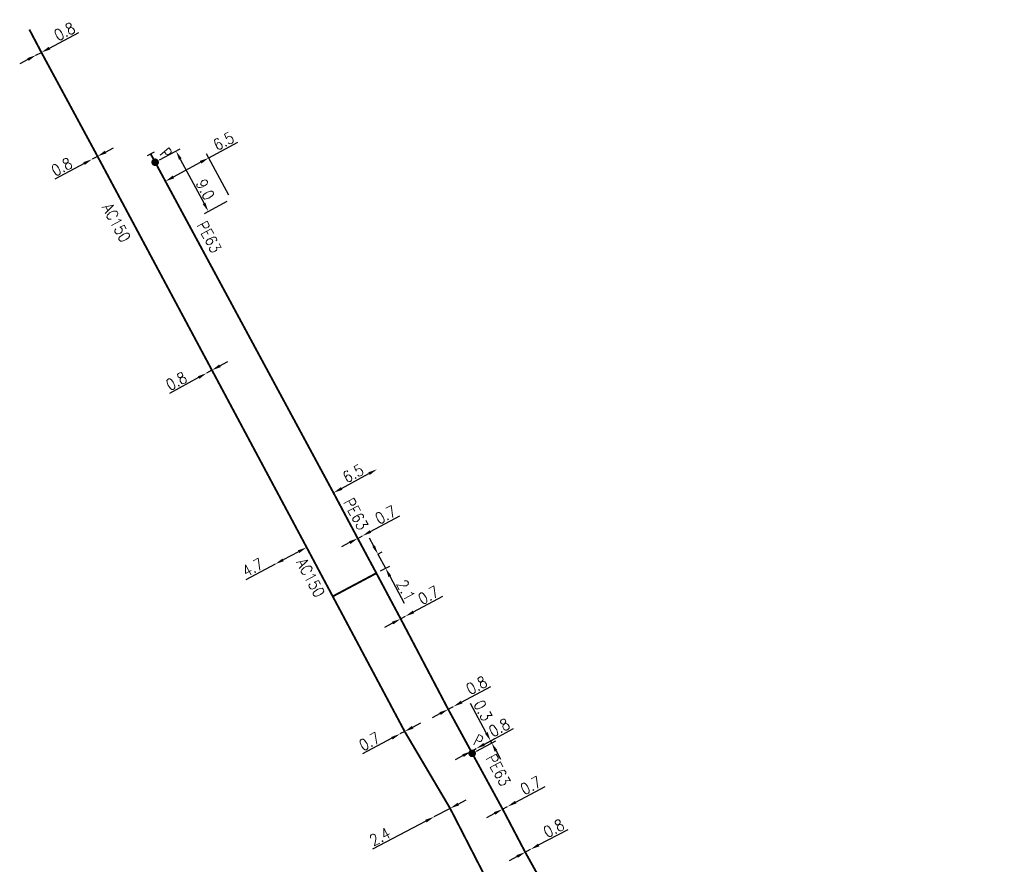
# Model space of a CAD drawing. Header units: millimetres. Extents: x 150998 to 151977, y 126997 to 128005.
# Drawn here: x 150998.8 to 151129.1, y 127392.6 to 127503.7 of the extents above; entities that cross this region are included whole.
import ezdxf
from ezdxf.enums import TextEntityAlignment as Align

# ---------------------------------------------------------------- set-up
doc = ezdxf.new("R2010")
doc.units = ezdxf.units.MM
doc.header["$PDMODE"] = 34
doc.linetypes.add('L_100_AP', pattern=[14, 10, -1.5, 1, -1.5])
doc.linetypes.add('L_100_PE', pattern=[14, 10, -1.5, 1, -1.5])
doc.layers.get('0').update_dxf_attribs({"linetype": 'CONTINUOUS'})
doc.layers.get('DEFPOINTS').update_dxf_attribs({"linetype": 'CONTINUOUS'})
for name, color, linetype in [('L_140', 3, 'CONTINUOUS'), ('L_300', 7, 'CONTINUOUS'), ('L_340', 7, 'CONTINUOUS')]:
    doc.layers.add(name, color=color, linetype=linetype)
doc.styles.add('G_ROMANS', font='ROMANS.SHX', dxfattribs={"width": 0.75})
doc.styles.get("Standard").update_dxf_attribs({"font": 'romans.shx', "width": 0.85})
doc.dimstyles.get("Standard").update_dxf_attribs({"dimtxt": 1.5, "dimasz": 1.2, "dimexe": 0.625, "dimexo": 0.625, "dimgap": 0.25, "dimtad": 1, "dimdec": 1, "dimzin": 0, "dimdsep": 46, "dimtxsty": 'Standard', "dimcen": -0.5, "dimadec": 0, "dimazin": 0, "dimtfac": 1, "dimtdec": 1, "dimtmove": 0, "dimatfit": 3, "dimfxl": 0, "dimtolj": 1, "dimtzin": 0, "dimarcsym": 0})

# ---------------------------------------------------------------- blocks, each defined once
blk = doc.blocks.new('*D355')
at = {"layer": 'DEFPOINTS', "color": 0, "linetype": 'Continuous', "transparency": 16777216}
for p in [(151065.15, 127394.33), (151065.85, 127394.71), (151065.85, 127394.71)]:
    blk.add_point(p, dxfattribs=at)
at = {"layer": 'L_140', "color": 0, "linetype": 'Continuous', "lineweight": -2, "transparency": 16777216}
for p, q in [((151066.91, 127395.28), (151070.77, 127397.33)), ((151065.15, 127394.33), (151065.85, 127394.71)), ((151064.09, 127393.77), (151063.03, 127393.2))]:
    blk.add_line(p, q, dxfattribs=at)
at = {"layer": 'L_140', "color": 0, "linetype": 'Continuous', "transparency": 16777216}
for points in [[(151063.99, 127393.94), (151064.18, 127393.59), (151065.15, 127394.33)], [(151066.82, 127395.45), (151067, 127395.1), (151065.85, 127394.71)]]:
    blk.add_solid(points, dxfattribs=at)
at = {"layer": 'L_140', "color": 0, "linetype": 'Continuous', "transparency": 16777216, "insert": (151068.9, 127397.47), "char_height": 1.5, "attachment_point": 5, "rotation": 28.0959}
blk.add_mtext('\\A1;0.8', dxfattribs=at)
blk = doc.blocks.new('*D356')
at = {"layer": 'DEFPOINTS', "color": 0, "linetype": 'Continuous', "transparency": 16777216}
for p in [(151062.18, 127399.99), (151062.84, 127400.34), (151062.84, 127400.34)]:
    blk.add_point(p, dxfattribs=at)
at = {"layer": 'L_140', "color": 0, "linetype": 'Continuous', "lineweight": -2, "transparency": 16777216}
for p, q in [((151063.9, 127400.91), (151067.76, 127402.97)), ((151062.18, 127399.99), (151062.84, 127400.34)), ((151061.12, 127399.43), (151060.07, 127398.86))]:
    blk.add_line(p, q, dxfattribs=at)
at = {"layer": 'L_140', "color": 0, "linetype": 'Continuous', "transparency": 16777216}
for points in [[(151063.81, 127401.09), (151064, 127400.73), (151062.84, 127400.34)], [(151061.03, 127399.6), (151061.22, 127399.25), (151062.18, 127399.99)]]:
    blk.add_solid(points, dxfattribs=at)
at = {"layer": 'L_140', "color": 0, "linetype": 'Continuous', "transparency": 16777216, "insert": (151065.89, 127403.1), "char_height": 1.5, "attachment_point": 5, "rotation": 28.0959}
blk.add_mtext('\\A1;0.7', dxfattribs=at)
blk = doc.blocks.new('*D357')
at = {"layer": 'DEFPOINTS', "color": 0, "linetype": 'Continuous', "transparency": 16777216}
for p in [(151060.6, 127408.95), (151058.18, 127407.32), (151058.7, 127407.94)]:
    blk.add_point(p, dxfattribs=at)
at = {"layer": 'L_300', "color": 0, "linetype": 'Continuous', "lineweight": -2, "transparency": 16777216}
for p, q in [((151060.03, 127410.01), (151057.97, 127413.87)), ((151058.74, 127407.62), (151061.29, 127408.98)), ((151059.25, 127408.23), (151061.15, 127409.25)), ((151060.74, 127408.69), (151060.6, 127408.95)), ((151061.31, 127407.63), (151061.88, 127406.57))]:
    blk.add_line(p, q, dxfattribs=at)
at = {"layer": 'L_300', "color": 0, "linetype": 'Continuous', "transparency": 16777216}
for points in [[(151060.21, 127410.11), (151059.86, 127409.92), (151060.6, 127408.95)], [(151061.49, 127407.73), (151061.13, 127407.54), (151060.74, 127408.69)]]:
    blk.add_solid(points, dxfattribs=at)
at = {"layer": 'L_300', "color": 0, "linetype": 'Continuous', "transparency": 16777216, "insert": (151059.6, 127412.94), "char_height": 1.5, "attachment_point": 5, "rotation": 298.1692}
blk.add_mtext('\\A1;0.3', dxfattribs=at)
blk = doc.blocks.new('*D358')
at = {"layer": 'DEFPOINTS', "color": 0, "linetype": 'Continuous', "transparency": 16777216}
for p in [(151058.04, 127407.58), (151058.7, 127407.94), (151058.7, 127407.94)]:
    blk.add_point(p, dxfattribs=at)
at = {"layer": 'L_140', "color": 0, "linetype": 'Continuous', "lineweight": -2, "transparency": 16777216}
for p, q in [((151059.76, 127408.5), (151063.61, 127410.57)), ((151058.04, 127407.58), (151058.7, 127407.94)), ((151056.98, 127407.02), (151055.93, 127406.45))]:
    blk.add_line(p, q, dxfattribs=at)
at = {"layer": 'L_140', "color": 0, "linetype": 'Continuous', "transparency": 16777216}
for points in [[(151059.67, 127408.68), (151059.85, 127408.33), (151058.7, 127407.94)], [(151056.89, 127407.19), (151057.08, 127406.84), (151058.04, 127407.58)]]:
    blk.add_solid(points, dxfattribs=at)
at = {"layer": 'L_140', "color": 0, "linetype": 'Continuous', "transparency": 16777216, "insert": (151061.74, 127410.7), "char_height": 1.5, "attachment_point": 5, "rotation": 28.1692}
blk.add_mtext('\\A1;0.8', dxfattribs=at)
blk = doc.blocks.new('*D359')
at = {"layer": 'DEFPOINTS', "color": 0, "linetype": 'Continuous', "transparency": 16777216}
for p in [(151055.03, 127413.1), (151055.73, 127413.48), (151055.73, 127413.48)]:
    blk.add_point(p, dxfattribs=at)
at = {"layer": 'L_140', "color": 0, "linetype": 'Continuous', "lineweight": -2, "transparency": 16777216}
for p, q in [((151056.79, 127414.05), (151060.64, 127416.11)), ((151053.97, 127412.54), (151052.91, 127411.97)), ((151055.03, 127413.1), (151055.73, 127413.48))]:
    blk.add_line(p, q, dxfattribs=at)
at = {"layer": 'L_140', "color": 0, "linetype": 'Continuous', "transparency": 16777216}
for points in [[(151056.7, 127414.23), (151056.89, 127413.87), (151055.73, 127413.48)], [(151053.88, 127412.71), (151054.06, 127412.36), (151055.03, 127413.1)]]:
    blk.add_solid(points, dxfattribs=at)
at = {"layer": 'L_140', "color": 0, "linetype": 'Continuous', "transparency": 16777216, "insert": (151058.77, 127416.25), "char_height": 1.5, "attachment_point": 5, "rotation": 28.1692}
blk.add_mtext('\\A1;0.8', dxfattribs=at)
blk = doc.blocks.new('*D360')
at = {"layer": 'DEFPOINTS', "color": 0, "linetype": 'Continuous', "transparency": 16777216}
for p in [(151048.78, 127424.99), (151049.4, 127425.32), (151049.4, 127425.32)]:
    blk.add_point(p, dxfattribs=at)
at = {"layer": 'L_140', "color": 0, "linetype": 'Continuous', "lineweight": -2, "transparency": 16777216}
for p, q in [((151050.46, 127425.89), (151054.32, 127427.95)), ((151047.73, 127424.43), (151046.67, 127423.86)), ((151048.78, 127424.99), (151049.4, 127425.32))]:
    blk.add_line(p, q, dxfattribs=at)
at = {"layer": 'L_140', "color": 0, "linetype": 'Continuous', "transparency": 16777216}
for points in [[(151050.37, 127426.06), (151050.55, 127425.71), (151049.4, 127425.32)], [(151047.63, 127424.6), (151047.82, 127424.25), (151048.78, 127424.99)]]:
    blk.add_solid(points, dxfattribs=at)
at = {"layer": 'L_140', "color": 0, "linetype": 'Continuous', "transparency": 16777216, "insert": (151052.45, 127428.08), "char_height": 1.5, "attachment_point": 5, "rotation": 28.0969}
blk.add_mtext('\\A1;0.7', dxfattribs=at)
blk = doc.blocks.new('*D361')
at = {"layer": 'DEFPOINTS', "color": 0, "linetype": 'Continuous', "transparency": 16777216}
for p in [(151045.8, 127433.48), (151045.22, 127433.16), (151045.59, 127430.98)]:
    blk.add_point(p, dxfattribs=at)
at = {"layer": 'L_140', "color": 0, "linetype": 'Continuous', "lineweight": -2, "transparency": 16777216}
for p, q in [((151045.24, 127434.54), (151044.67, 127435.59)), ((151045.77, 127433.46), (151046.36, 127433.77)), ((151045.8, 127433.48), (151046.8, 127431.63)), ((151046.14, 127431.28), (151047.35, 127431.92)), ((151047.36, 127430.57), (151049.25, 127427.04))]:
    blk.add_line(p, q, dxfattribs=at)
at = {"layer": 'L_140', "color": 0, "linetype": 'Continuous', "transparency": 16777216}
for points in [[(151045.41, 127434.63), (151045.06, 127434.44), (151045.8, 127433.48)], [(151047.54, 127430.66), (151047.19, 127430.47), (151046.8, 127431.63)]]:
    blk.add_solid(points, dxfattribs=at)
at = {"layer": 'L_140', "color": 0, "linetype": 'Continuous', "transparency": 16777216, "insert": (151049.47, 127428.74), "char_height": 1.5, "attachment_point": 5, "rotation": 298.1605}
blk.add_mtext('\\A1;2.1', dxfattribs=at)
blk = doc.blocks.new('*D362')
at = {"layer": 'DEFPOINTS', "color": 0, "linetype": 'Continuous', "transparency": 16777216}
for p in [(151045.68, 127444.63), (151045.68, 127444.63), (151039.96, 127441.53)]:
    blk.add_point(p, dxfattribs=at)
at = {"layer": 'L_140', "color": 0, "linetype": 'Continuous', "lineweight": -2, "transparency": 16777216}
blk.add_line((151041.02, 127442.11), (151044.62, 127444.06), dxfattribs=at)
at = {"layer": 'L_140', "color": 0, "linetype": 'Continuous', "transparency": 16777216}
for points in [[(151044.53, 127444.23), (151044.72, 127443.88), (151045.68, 127444.63)], [(151040.92, 127442.28), (151041.11, 127441.93), (151039.96, 127441.53)]]:
    blk.add_solid(points, dxfattribs=at)
at = {"layer": 'L_140', "color": 0, "linetype": 'Continuous', "transparency": 16777216, "insert": (151042.54, 127444.07), "char_height": 1.5, "attachment_point": 5, "rotation": 28.4197}
blk.add_mtext('\\A1;6.5', dxfattribs=at)
blk = doc.blocks.new('*D363')
at = {"layer": 'DEFPOINTS', "color": 0, "linetype": 'Continuous', "transparency": 16777216}
for p in [(151055.28, 127400.09), (151053.16, 127398.97), (151053.16, 127398.97)]:
    blk.add_point(p, dxfattribs=at)
at = {"layer": 'L_140', "color": 0, "linetype": 'Continuous', "lineweight": -2, "transparency": 16777216}
for p, q in [((151056.35, 127400.64), (151057.41, 127401.2)), ((151055.28, 127400.09), (151053.16, 127398.97)), ((151052.1, 127398.41), (151045.1, 127394.74))]:
    blk.add_line(p, q, dxfattribs=at)
at = {"layer": 'L_140', "color": 0, "linetype": 'Continuous', "transparency": 16777216}
for points in [[(151056.25, 127400.82), (151056.44, 127400.47), (151055.28, 127400.09)], [(151052, 127398.59), (151052.19, 127398.24), (151053.16, 127398.97)]]:
    blk.add_solid(points, dxfattribs=at)
at = {"layer": 'L_140', "color": 0, "linetype": 'Continuous', "transparency": 16777216, "insert": (151046.07, 127396.38), "char_height": 1.5, "attachment_point": 5, "rotation": 27.7006}
blk.add_mtext('\\A1;2.4', dxfattribs=at)
blk = doc.blocks.new('*D364')
at = {"layer": 'DEFPOINTS', "color": 0, "linetype": 'Continuous', "transparency": 16777216}
for p in [(151049.31, 127410.19), (151048.69, 127409.86), (151048.69, 127409.86)]:
    blk.add_point(p, dxfattribs=at)
at = {"layer": 'L_140', "color": 0, "linetype": 'Continuous', "lineweight": -2, "transparency": 16777216}
for p, q in [((151050.37, 127410.75), (151051.43, 127411.31)), ((151049.31, 127410.19), (151048.69, 127409.86)), ((151047.63, 127409.3), (151043.77, 127407.25))]:
    blk.add_line(p, q, dxfattribs=at)
at = {"layer": 'L_140', "color": 0, "linetype": 'Continuous', "transparency": 16777216}
for points in [[(151050.27, 127410.93), (151050.46, 127410.57), (151049.31, 127410.19)], [(151047.54, 127409.47), (151047.72, 127409.12), (151048.69, 127409.86)]]:
    blk.add_solid(points, dxfattribs=at)
at = {"layer": 'L_140', "color": 0, "linetype": 'Continuous', "transparency": 16777216, "insert": (151044.7, 127408.87), "char_height": 1.5, "attachment_point": 5, "rotation": 27.9834}
blk.add_mtext('\\A1;0.7', dxfattribs=at)
blk = doc.blocks.new('*D365')
at = {"layer": 'DEFPOINTS', "color": 0, "linetype": 'Continuous', "transparency": 16777216}
for p in [(151036.43, 127434.37), (151032.28, 127432.16), (151032.28, 127432.16)]:
    blk.add_point(p, dxfattribs=at)
at = {"layer": 'L_140', "color": 0, "linetype": 'Continuous', "lineweight": -2, "transparency": 16777216}
for p, q in [((151035.37, 127433.8), (151033.34, 127432.72)), ((151032.28, 127432.16), (151028.42, 127430.11))]:
    blk.add_line(p, q, dxfattribs=at)
at = {"layer": 'L_140', "color": 0, "linetype": 'Continuous', "transparency": 16777216}
for points in [[(151035.28, 127433.98), (151035.46, 127433.63), (151036.43, 127434.37)], [(151033.25, 127432.9), (151033.43, 127432.55), (151032.28, 127432.16)]]:
    blk.add_solid(points, dxfattribs=at)
at = {"layer": 'L_140', "color": 0, "linetype": 'Continuous', "transparency": 16777216, "insert": (151029.35, 127431.73), "char_height": 1.5, "attachment_point": 5, "rotation": 28.0048}
blk.add_mtext('\\A1;4.7', dxfattribs=at)
blk = doc.blocks.new('*D366')
at = {"layer": 'DEFPOINTS', "color": 0, "linetype": 'Continuous', "transparency": 16777216}
for p in [(151023.29, 127457.25), (151023.29, 127457.25), (151023.99, 127457.64)]:
    blk.add_point(p, dxfattribs=at)
at = {"layer": 'L_140', "color": 0, "linetype": 'Continuous', "lineweight": -2, "transparency": 16777216}
for p, q in [((151025.04, 127458.22), (151026.09, 127458.8)), ((151023.99, 127457.64), (151023.29, 127457.25)), ((151022.24, 127456.67), (151018.41, 127454.56))]:
    blk.add_line(p, q, dxfattribs=at)
at = {"layer": 'L_140', "color": 0, "linetype": 'Continuous', "transparency": 16777216}
for points in [[(151024.94, 127458.39), (151025.14, 127458.04), (151023.99, 127457.64)], [(151022.14, 127456.85), (151022.33, 127456.5), (151023.29, 127457.25)]]:
    blk.add_solid(points, dxfattribs=at)
at = {"layer": 'L_140', "color": 0, "linetype": 'Continuous', "transparency": 16777216, "insert": (151019.32, 127456.2), "char_height": 1.5, "attachment_point": 5, "rotation": 28.8612}
blk.add_mtext('\\A1;0.8', dxfattribs=at)
blk = doc.blocks.new('*D367')
at = {"layer": 'DEFPOINTS', "color": 0, "linetype": 'Continuous', "transparency": 16777216}
for p in [(151008.96, 127485.73), (151008.25, 127485.35), (151008.25, 127485.35)]:
    blk.add_point(p, dxfattribs=at)
at = {"layer": 'L_140', "color": 0, "linetype": 'Continuous', "lineweight": -2, "transparency": 16777216}
for p, q in [((151010.01, 127486.29), (151011.07, 127486.86)), ((151008.96, 127485.73), (151008.25, 127485.35)), ((151008.66, 127486.28), (151008.66, 127486.28)), ((151007.19, 127484.78), (151003.34, 127482.72))]:
    blk.add_line(p, q, dxfattribs=at)
at = {"layer": 'L_140', "color": 0, "linetype": 'Continuous', "transparency": 16777216}
for points in [[(151009.92, 127486.47), (151010.11, 127486.12), (151008.96, 127485.73)], [(151007.1, 127484.96), (151007.29, 127484.61), (151008.25, 127485.35)]]:
    blk.add_solid(points, dxfattribs=at)
at = {"layer": 'L_140', "color": 0, "linetype": 'Continuous', "transparency": 16777216, "insert": (151004.26, 127484.35), "char_height": 1.5, "attachment_point": 5, "rotation": 28.1457}
blk.add_mtext('\\A1;0.8', dxfattribs=at)
blk = doc.blocks.new('*D368')
at = {"layer": 'DEFPOINTS', "color": 0, "linetype": 'Continuous', "transparency": 16777216}
for p in [(151000.87, 127499.01), (151000.87, 127499.01), (151001.58, 127499.38)]:
    blk.add_point(p, dxfattribs=at)
at = {"layer": 'L_140', "color": 0, "linetype": 'Continuous', "lineweight": -2, "transparency": 16777216}
for p, q in [((151002.64, 127499.94), (151006.51, 127501.98)), ((151000.87, 127499.01), (151001.58, 127499.38)), ((150999.81, 127498.45), (150998.75, 127497.89))]:
    blk.add_line(p, q, dxfattribs=at)
at = {"layer": 'L_140', "color": 0, "linetype": 'Continuous', "transparency": 16777216}
for points in [[(151002.55, 127500.12), (151002.74, 127499.76), (151001.58, 127499.38)], [(150999.72, 127498.63), (150999.91, 127498.27), (151000.87, 127499.01)]]:
    blk.add_solid(points, dxfattribs=at)
at = {"layer": 'L_140', "color": 0, "linetype": 'Continuous', "transparency": 16777216, "insert": (151004.64, 127502.12), "char_height": 1.5, "attachment_point": 5, "rotation": 27.7825}
blk.add_mtext('\\A1;0.8', dxfattribs=at)
blk = doc.blocks.new('L_340_07')
at = {"color": 0, "linetype": 'Continuous', "const_width": 0.25, "flags": 128}
blk.add_lwpolyline([(0, 0), (1.25, 0)], dxfattribs=at)
at = {"color": 0, "linetype": 'Continuous', "flags": 128}
blk.add_lwpolyline([(1.25, -0.5), (1.25, 0.5)], dxfattribs=at)
at = {"color": 0, "linetype": 'Continuous', "style": 'G_ROMANS', "width": 0.75, "flags": 3}
for tag, p in [('DEF_LEG', (0.72, -3.47)), ('DEF_COUP', (0.72, -5.97)), ('DEF_TYPE', (0.72, -8.47))]:
    blk.add_attdef(tag, text='', height=1.2, dxfattribs=at).set_placement(p, align=Align.MIDDLE)
blk = doc.blocks.new('*D374')
at = {"layer": 'DEFPOINTS', "color": 0, "linetype": 'Continuous', "transparency": 16777216}
for p in [(151016.53, 127484.95), (151023.56, 127485.52), (151026.49, 127480.08)]:
    blk.add_point(p, dxfattribs=at)
at = {"layer": 'L_300', "color": 0, "linetype": 'Continuous', "lineweight": -2, "transparency": 16777216}
for p, q in [((151023.56, 127485.52), (151027.38, 127487.58)), ((151026.19, 127480.63), (151023.26, 127486.07)), ((151016.83, 127484.4), (151018.17, 127481.91)), ((151018.93, 127483.03), (151022.5, 127484.95))]:
    blk.add_line(p, q, dxfattribs=at)
at = {"layer": 'L_300', "color": 0, "linetype": 'Continuous', "transparency": 16777216}
for points in [[(151022.4, 127485.13), (151022.59, 127484.77), (151023.56, 127485.52)], [(151018.84, 127483.2), (151019.03, 127482.85), (151017.88, 127482.46)]]:
    blk.add_solid(points, dxfattribs=at)
at = {"layer": 'L_300', "color": 0, "linetype": 'Continuous', "transparency": 16777216, "insert": (151025.53, 127487.72), "char_height": 1.5, "attachment_point": 5, "rotation": 28.3538}
blk.add_mtext('\\A1;6.5', dxfattribs=at)
blk = doc.blocks.new('L_300_12')
at = {"color": 0, "linetype": 'Continuous', "const_width": 0.497, "flags": 128}
blk.add_lwpolyline([(-0.25, 0, 1), (0.25, 0, 1)], format="xyb", close=True, dxfattribs=at)
at = {"color": 0, "linetype": 'Continuous', "style": 'G_ROMANS', "width": 0.75}
blk.add_text('P', height=1.5, dxfattribs=at).set_placement((0, 1.85), align=Align.MIDDLE)
at = {"color": 0, "linetype": 'Continuous', "style": 'G_ROMANS', "width": 0.75, "flags": 3}
for tag, p in [('DEF_LEG', (0, -5)), ('DEF_COUP', (0, -7.5)), ('DEF_TYPE', (0, -10))]:
    blk.add_attdef(tag, text='', height=1.2, dxfattribs=at).set_placement(p, align=Align.MIDDLE)
blk = doc.blocks.new('*D928')
at = {"layer": 'DEFPOINTS', "color": 0, "linetype": 'Continuous', "transparency": 16777216}
for p in [(151043.14, 127435.55), (151043.76, 127435.88), (151043.76, 127435.88)]:
    blk.add_point(p, dxfattribs=at)
at = {"layer": 'L_140', "color": 0, "linetype": 'Continuous', "lineweight": -2, "transparency": 16777216}
for p, q in [((151044.82, 127436.45), (151048.68, 127438.5)), ((151042.08, 127434.99), (151041.02, 127434.43)), ((151043.14, 127435.55), (151043.76, 127435.88))]:
    blk.add_line(p, q, dxfattribs=at)
at = {"layer": 'L_140', "color": 0, "linetype": 'Continuous', "transparency": 16777216}
for points in [[(151044.72, 127436.62), (151044.91, 127436.27), (151043.76, 127435.88)], [(151041.99, 127435.17), (151042.18, 127434.81), (151043.14, 127435.55)]]:
    blk.add_solid(points, dxfattribs=at)
at = {"layer": 'L_140', "color": 0, "linetype": 'Continuous', "transparency": 16777216, "insert": (151046.81, 127438.64), "char_height": 1.5, "attachment_point": 5, "rotation": 28.0527}
blk.add_mtext('\\A1;0.7', dxfattribs=at)
blk = doc.blocks.new('*D929')
at = {"layer": 'DEFPOINTS', "color": 0, "linetype": 'Continuous', "transparency": 16777216}
for p in [(151016.53, 127484.95), (151026.49, 127480.08), (151023.52, 127478.49)]:
    blk.add_point(p, dxfattribs=at)
at = {"layer": 'L_300', "color": 0, "linetype": 'Continuous', "lineweight": -2, "transparency": 16777216}
for p, q in [((151017.08, 127485.25), (151019.82, 127486.72)), ((151019.83, 127485.36), (151022.95, 127479.54)), ((151025.94, 127479.78), (151022.96, 127478.19))]:
    blk.add_line(p, q, dxfattribs=at)
at = {"layer": 'L_300', "color": 0, "linetype": 'Continuous', "transparency": 16777216}
for points in [[(151020.01, 127485.46), (151019.66, 127485.27), (151019.27, 127486.42)], [(151023.13, 127479.64), (151022.77, 127479.45), (151023.52, 127478.49)]]:
    blk.add_solid(points, dxfattribs=at)
at = {"layer": 'L_300', "color": 0, "linetype": 'Continuous', "transparency": 16777216, "insert": (151023.11, 127481.36), "char_height": 1.5, "attachment_point": 5, "rotation": 298.1692}
blk.add_mtext('\\A1;9.0', dxfattribs=at)

msp = doc.modelspace()

# ---------------------------------------------------------------- linework, layer by layer
at = {"layer": 'L_140', "linetype": 'L_100_AP', "flags": 128}
msp.add_lwpolyline([(151000, 127502.39, 0.25, 0.25, 0), (151001.58, 127499.38, 0.25, 0.25, 0), (151008.96, 127485.73, 0.25, 0.25, 0), (151023.99, 127457.64, 0.25, 0.25, 0), (151036.43, 127434.37, 0.25, 0.25, 0), (151039.86, 127427.93, 0.25, 0.25, 0), (151049.31, 127410.19, 0.25, 0.25, 0), (151055.28, 127400.09, 0.25, 0.25, 0), (151074.53, 127362.59, 0.25, 0.25, 0), (151076.37, 127359.24, 0.25, 0.25, 0), (151080.34, 127352.52, 0.25, 0.25, 0), (151099.94, 127316.01, 0.25, 0.25, 0), (151104.45, 127307.74, 0.25, 0.25, 0), (151105.36, 127306.06, 0.25, 0.25, 0), (151113.89, 127289.92, 0.25, 0.25, 0), (151126.93, 127265.66, 0.25, 0.25, 0), (151126.93, 127265.66, 0.25, 0.25, 0), (151134.83, 127250.99, 0.25, 0.25, 0), (151153.95, 127215.24, 0.25, 0.25, 0), (151220.56, 127090.75, 0.25, 0.25, 0), (151220.56, 127090.75, 0.25, 0.25, 0), (151222.34, 127087.39, 0.25, 0.25, 0), (151221.22, 127083.87, 0.25, 0.25, 0), (151218.39, 127082.43, 0.25, 0.25, 0), (151217.52, 127081.99, 0.25, 0.25, 0), (151212.15, 127079.27, 0.25, 0.25, 0), (151205.66, 127075.83, 0.25, 0.25, 0), (151173.09, 127058.52, 0.25, 0.25, 0), (151164.92, 127054.37, 0.25, 0.25, 0), (151144.45, 127043.98, 0.25, 0.25, 0), (151124.93, 127035.51, 0.25, 0.25, 0), (151109.5, 127029.15, 0.25, 0.25, 0), (151089.33, 127021.09, 0.25, 0.25, 0), (151054.8, 127007.13, 0.25, 0.25, 0), (151050.83, 127005.52, 0, 0, 0)], format="xyseb", dxfattribs=at)
at = {"layer": 'L_140', "linetype": 'L_100_PE', "flags": 128}
msp.add_lwpolyline([(151081.39, 127366.24, 0.25, 0.25, 0), (151081.16, 127366.67, 0.25, 0.25, -0.082258), (151079.05, 127368.48, 0.25, 0.25, 0), (151075.96, 127374.33, 0.25, 0.25, 0), (151074.04, 127377.73, 0.25, 0.25, 0), (151070.38, 127384.92, 0.25, 0.25, 0), (151065.15, 127394.33, 0.25, 0.25, 0), (151062.18, 127399.99, 0.25, 0.25, 0), (151058.18, 127407.32, 0.25, 0.25, 0), (151058.04, 127407.58, 0.25, 0.25, 0), (151055.03, 127413.1, 0.25, 0.25, 0), (151048.78, 127424.99, 0.25, 0.25, 0), (151045.59, 127430.98, 0.25, 0.25, 0), (151043.14, 127435.55, 0.25, 0.25, 0), (151039.96, 127441.53, 0.25, 0.25, 0), (151016.53, 127484.95, 0, 0, 0)], format="xyseb", dxfattribs=at)
at = {"layer": 'L_140', "linetype": 'L_100_PE', "const_width": 0.25, "flags": 128}
msp.add_lwpolyline([(151045.59, 127430.98), (151039.86, 127427.93)], dxfattribs=at)

# ---------------------------------------------------------------- block references
at = {"layer": 'L_300'}
for p, rotation in [((151016.53, 127484.95), 310.1006538295882), ((151058.18, 127407.32), 333.2742636106885)]:
    msp.add_blockref('L_300_12', p, dxfattribs=dict(at, rotation=rotation))
at = {"layer": 'L_340', "rotation": 118.1691550245262}
msp.add_blockref('L_340_07', (151016.53, 127484.95), dxfattribs=at)

# ---------------------------------------------------------------- texts
at = {"layer": 'L_140', "linetype": 'Continuous', "width": 0.85}
for s, rotation, p in [('AC150', 298.2198, (151009.5, 127479.04)), ('PE63', 298.0851, (151021.94, 127476.72)), ('PE63', 298.0851, (151041.22, 127440.33)), ('AC150', 298.2198, (151035.02, 127432.41)), ('PE63', 298.0851, (151059.92, 127406.68))]:
    msp.add_text(s, height=1.5, rotation=rotation, dxfattribs=at).set_placement(p)

# ---------------------------------------------------------------- dimensions: what is measured, and where the dimension line sits
at = {"layer": 'L_140', "linetype": 'Continuous'}
for base, p1, p2, angle, picture, middle in [((151000.87, 127499.01), (151001.58, 127499.38), (151000.87, 127499.01), 27.7825, '*D368', (151005.11, 127501.24)), ((151008.25, 127485.35), (151008.96, 127485.73), (151008.25, 127485.35), 28.1457, '*D367', (151004.74, 127483.47)), ((151023.29, 127457.25), (151023.99, 127457.64), (151023.29, 127457.25), 28.8612, '*D366', (151019.8, 127455.33)), ((151045.68, 127444.63), (151039.96, 127441.53), (151045.68, 127444.63), 208.4197, '*D362', (151043.02, 127443.19)), ((151043.76, 127435.88), (151043.14, 127435.55), (151043.76, 127435.88), 208.0527, '*D928', (151047.28, 127437.76)), ((151045.8, 127433.48), (151045.59, 127430.98), (151045.22, 127433.16), 298.1605, '*D361', (151048.59, 127428.27)), ((151032.28, 127432.16), (151036.43, 127434.37), (151032.28, 127432.16), 28.0048, '*D365', (151029.82, 127430.85)), ((151049.4, 127425.32), (151048.78, 127424.99), (151049.4, 127425.32), 208.0969, '*D360', (151052.92, 127427.2)), ((151055.73, 127413.48), (151055.03, 127413.1), (151055.73, 127413.48), 208.1692, '*D359', (151059.25, 127415.36)), ((151048.69, 127409.86), (151049.31, 127410.19), (151048.69, 127409.86), 27.9834, '*D364', (151045.17, 127407.99)), ((151058.7022, 127407.9376), (151058.041, 127407.5835), (151058.7022, 127407.9376), 208.1692, '*D358', (151062.2158, 127409.8192)), ((151062.84, 127400.34), (151062.18, 127399.99), (151062.84, 127400.34), 208.0959, '*D356', (151066.36, 127402.22)), ((151053.16, 127398.97), (151055.28, 127400.09), (151053.16, 127398.97), 27.7006, '*D363', (151046.53, 127395.49)), ((151065.85, 127394.71), (151065.15, 127394.33), (151065.85, 127394.71), 208.0959, '*D355', (151069.37, 127396.59))]:
    dim = msp.add_linear_dim(base=base, p1=p1, p2=p2, angle=angle, dimstyle='Standard', dxfattribs=at)
    dim.commit()
    dim.dimension.update_dxf_attribs({"geometry": picture, "text_midpoint": middle, "dimtype": 160})
at = {"layer": 'L_300', "linetype": 'Continuous'}
for base, p1, p2, angle, picture, middle in [((151023.56, 127485.52), (151016.53, 127484.95), (151026.49, 127480.08), 208.3538, '*D374', (151026.01, 127486.84)), ((151023.52, 127478.49), (151016.53, 127484.95), (151026.49, 127480.08), 118.1692, '*D929', (151022.23, 127480.89)), ((151060.6, 127408.95), (151058.18, 127407.32), (151058.7, 127407.94), 298.1692, '*D357', (151058.72, 127412.47))]:
    dim = msp.add_linear_dim(base=base, p1=p1, p2=p2, angle=angle, dimstyle='Standard', dxfattribs=at)
    dim.commit()
    dim.dimension.update_dxf_attribs({"geometry": picture, "text_midpoint": middle, "dimtype": 160})

doc.saveas('drawing.dxf')
